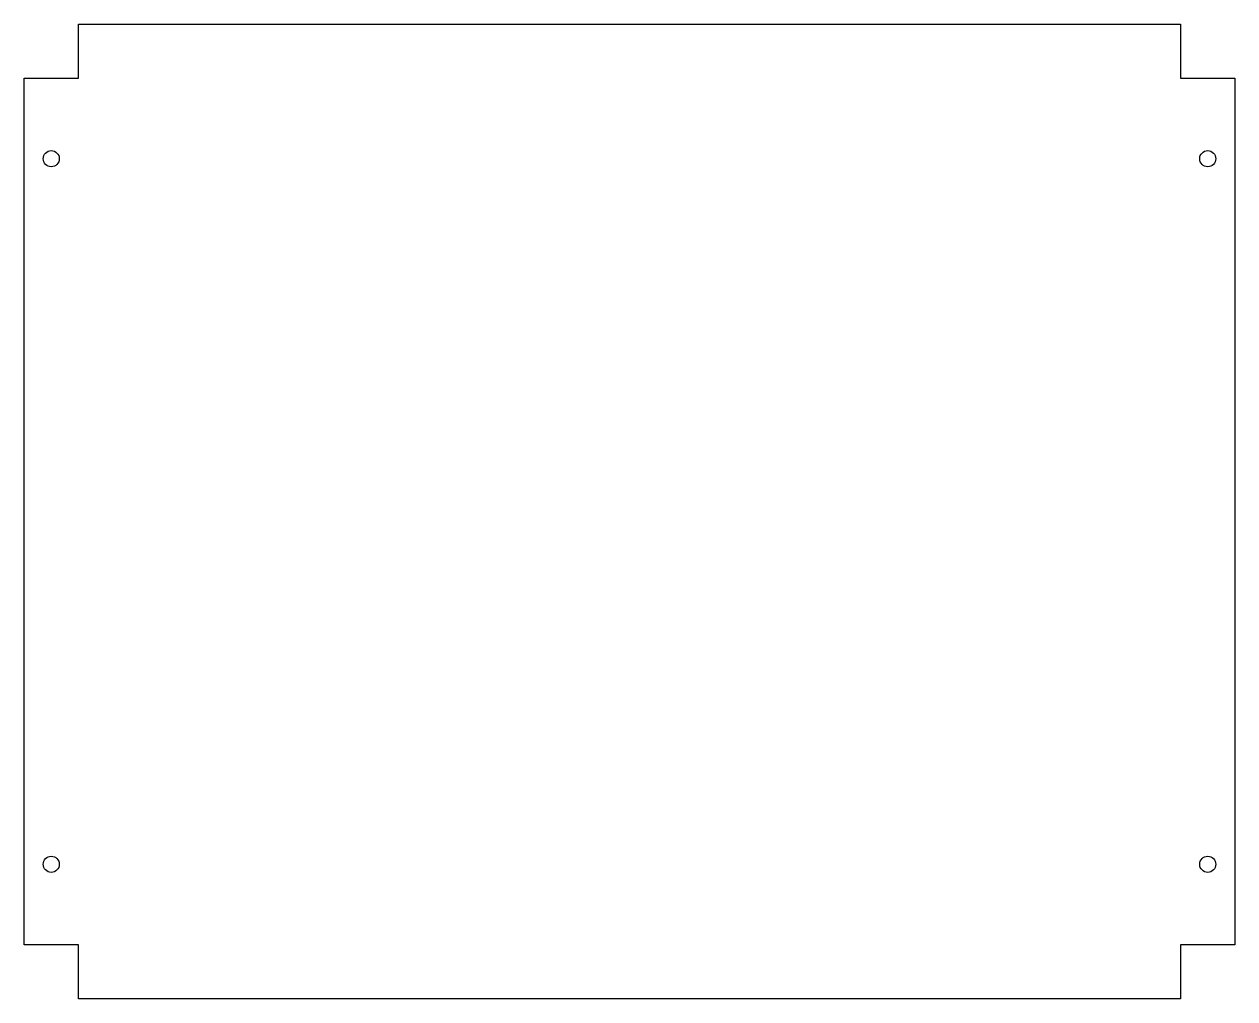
# Model space of a CAD drawing. Header units: millimetres. Extents: x -226 to 226, y -182 to 182.
import ezdxf

# ---------------------------------------------------------------- set-up
doc = ezdxf.new("R2010")
doc.units = ezdxf.units.MM
doc.layers.get('0').update_dxf_attribs({"linetype": 'CONTINUOUS'})

msp = doc.modelspace()

# ---------------------------------------------------------------- linework, layer by layer
msp.add_lwpolyline([(-205.7, 161.7), (-205.7, 181.9), (205.7, 181.9), (205.7, 161.7), (225.9, 161.7), (225.9, -161.7), (205.7, -161.7), (205.7, -181.9), (-205.7, -181.9), (-205.7, -161.7), (-225.9, -161.7), (-225.9, 161.7)], close=True)
for centre in [(-215.8, 131.7), (215.8, 131.7), (-215.8, -131.7), (215.8, -131.7)]:
    msp.add_circle(centre, 3)

doc.saveas('drawing.dxf')
